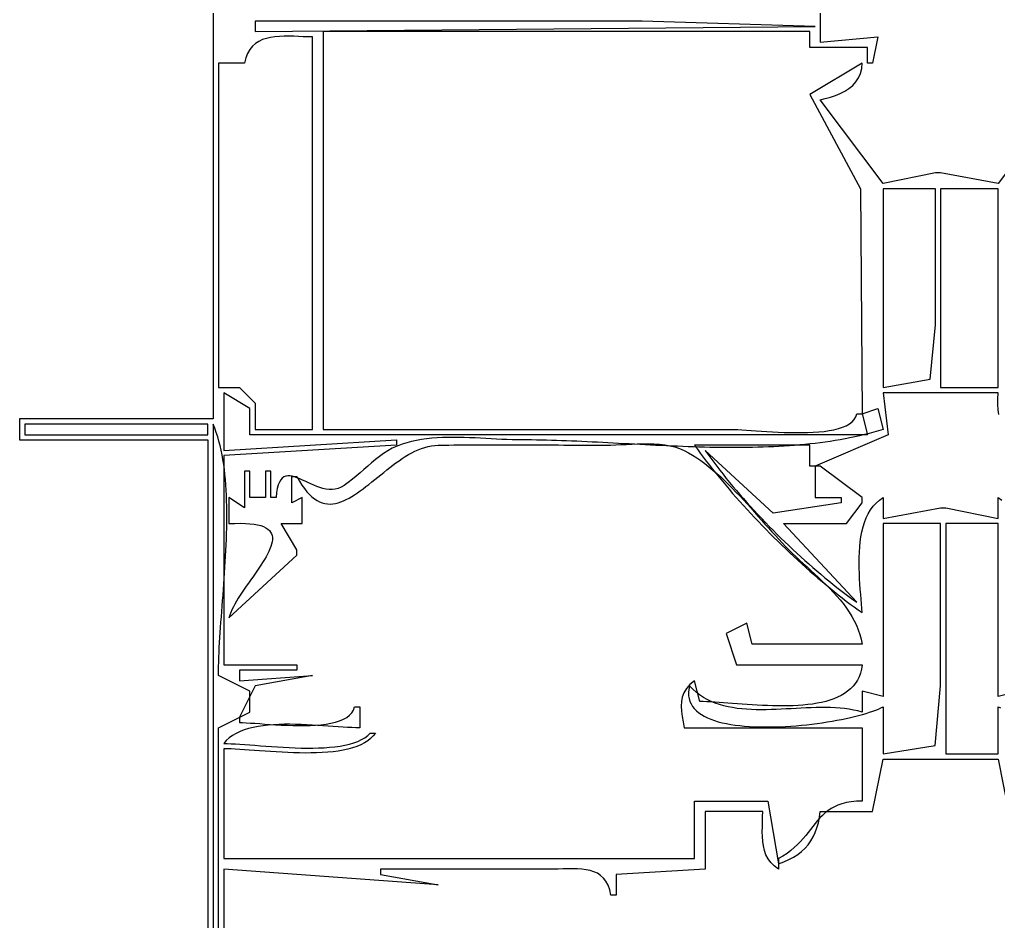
# Model space of a CAD drawing. Header units: metres. Extents: x 191 to 592, y 202 to 1163.
# Drawn here: x 191 to 378, y 483 to 655.3 of the extents above; entities that cross this region are included whole.
import ezdxf

# ---------------------------------------------------------------- set-up
doc = ezdxf.new("R2010")
doc.units = ezdxf.units.M

msp = doc.modelspace()

# ---------------------------------------------------------------- linework, layer by layer
for p, q in [((228, 1112), (228, 579)), ((344, 657), (344, 651)), ((236, 655), (236, 653)), ((310, 655), (236, 655)), ((343, 654), (310, 655)), ((236, 653), (343, 654)), ((342, 653), (249, 653)), ((249, 653), (249, 577)), ((342, 650), (342, 653)), ((236.7071, 651.1413), (236.0645, 650.7255)), ((237.4093, 651.4694), (236.7071, 651.1413)), ((238.164, 651.7193), (237.4093, 651.4694)), ((238.9639, 651.9005), (238.164, 651.7193)), ((239.8017, 652.0224), (238.9639, 651.9005)), ((240.6701, 652.0944), (239.8017, 652.0224)), ((241.562, 652.1262), (240.6701, 652.0944)), ((242.4701, 652.1271), (241.562, 652.1262)), ((243.3872, 652.1066), (242.4701, 652.1271)), ((244.3059, 652.0741), (243.3872, 652.1066)), ((245.2191, 652.0392), (244.3059, 652.0741)), ((246.1196, 652.0113), (245.2191, 652.0392)), ((247, 652), (246.1196, 652.0113)), ((247, 577), (247, 652)), ((344, 651), (355, 652)), ((355, 652), (354, 647)), ((234.9872, 649.593), (234.5671, 648.8574)), ((235.4888, 650.2126), (234.9872, 649.593)), ((236.0645, 650.7255), (235.4888, 650.2126)), ((353, 650), (342, 650)), ((353, 647), (353, 650)), ((234.2356, 647.9962), (234, 647)), ((234.5671, 648.8574), (234.2356, 647.9962)), ((234, 647), (229, 647)), ((229, 647), (229, 585)), ((352, 647), (342, 641)), ((351.7073, 645.0112), (351.9358, 645.9549)), ((351.9358, 645.9549), (352, 647)), ((354, 647), (353, 647)), ((350.8231, 643.4069), (351.3309, 644.1636)), ((351.3309, 644.1636), (351.7073, 645.0112)), ((347.8057, 641.1847), (348.6751, 641.63)), ((348.6751, 641.63), (349.4787, 642.1453)), ((349.4787, 642.1453), (350.2002, 642.7359)), ((350.2002, 642.7359), (350.8231, 643.4069)), ((342, 641), (351.6821, 622.9846)), ((344, 640), (344.9678, 640.2171)), ((356, 624), (344, 640)), ((344.9678, 640.2171), (345.9356, 640.4835)), ((345.9356, 640.4835), (346.8871, 640.8043)), ((346.8871, 640.8043), (347.8057, 641.1847)), ((390, 640), (378, 624)), ((366, 626), (356, 624)), ((367, 626), (366, 626)), ((378, 624), (367, 626)), ((351.6821, 622.9846), (352, 580)), ((356, 623), (356, 585)), ((366, 623), (356, 623)), ((366, 597), (366, 623)), ((367, 623), (367, 585)), ((378, 623), (367, 623)), ((378, 585), (378, 623)), ((364.9722, 586.6034), (366, 597)), ((356, 585), (364.9722, 586.6034)), ((229, 585), (233, 585)), ((235, 581), (230, 584)), ((230, 584), (230, 573)), ((233, 585), (236, 582)), ((356, 584), (357, 576)), ((378, 584), (356, 584)), ((367, 585), (378, 585)), ((377.9443, 582.8169), (378, 584)), ((236, 582), (236, 577)), ((377.9428, 581.7409), (377.9443, 582.8169)), ((377.9932, 580.7657), (377.9428, 581.7409)), ((235, 576), (235, 581)), ((350.8089, 579.4274), (351, 580)), ((351, 580), (352, 580)), ((352, 580), (355, 581)), ((352, 580), (353, 576)), ((355, 581), (356, 577)), ((378.0931, 579.8855), (377.9932, 580.7657)), ((228, 579), (191, 579)), ((191, 579), (191, 575)), ((192, 578), (192, 576)), ((227, 578), (192, 578)), ((227, 576), (227, 578)), ((228, 578), (228, 444)), ((228.3072, 577.228), (228, 578)), ((348.9442, 577.7103), (349.5597, 578.0595)), ((349.5597, 578.0595), (350.0809, 578.4601)), ((350.0809, 578.4601), (350.4999, 578.9151)), ((350.4999, 578.9151), (350.8089, 579.4274)), ((228.5917, 576.4329), (228.3072, 577.228)), ((228.854, 575.6155), (228.5917, 576.4329)), ((236, 577), (247, 577)), ((249, 577), (327, 577)), ((327, 577), (327.5965, 576.9904)), ((327.5965, 576.9904), (328.281, 576.9636)), ((328.281, 576.9636), (329.0455, 576.9226)), ((329.0455, 576.9226), (329.8822, 576.8704)), ((329.8822, 576.8704), (330.783, 576.81)), ((330.783, 576.81), (331.7401, 576.7443)), ((331.7401, 576.7443), (332.7455, 576.6763)), ((332.7455, 576.6763), (333.7914, 576.609)), ((333.7914, 576.609), (334.8698, 576.5454)), ((334.8698, 576.5454), (335.9727, 576.4884)), ((335.9727, 576.4884), (337.0923, 576.4411)), ((337.0923, 576.4411), (338.2207, 576.4065)), ((338.2207, 576.4065), (339.3499, 576.3874)), ((339.3499, 576.3874), (340.4719, 576.3869)), ((340.4719, 576.3869), (341.579, 576.4079)), ((341.579, 576.4079), (342.6631, 576.4535)), ((342.6631, 576.4535), (343.7164, 576.5266)), ((343.7164, 576.5266), (344.7308, 576.6303)), ((344.7308, 576.6303), (345.6986, 576.7674)), ((345.6986, 576.7674), (346.6117, 576.941)), ((346.6117, 576.941), (347.4623, 577.154)), ((347.4623, 577.154), (348.2425, 577.4094)), ((348.2425, 577.4094), (348.9442, 577.7103)), ((353.3326, 576.237), (352.4282, 576.0078)), ((354.2295, 576.4785), (353.3326, 576.237)), ((355.1187, 576.7328), (354.2295, 576.4785)), ((356, 577), (355.1187, 576.7328)), ((191, 575), (227, 575)), ((192, 576), (227, 576)), ((227, 575), (227, 443)), ((229.0948, 574.7768), (228.854, 575.6155)), ((229.3149, 573.9177), (229.0948, 574.7768)), ((230, 573), (263, 575)), ((353, 576), (235, 576)), ((263, 575), (263, 574)), ((264.9823, 574.4708), (264.0895, 574.1905)), ((265.8997, 574.7105), (264.9823, 574.4708)), ((266.8394, 574.9123), (265.8997, 574.7105)), ((267.7992, 575.0786), (266.8394, 574.9123)), ((268.7771, 575.2121), (267.7992, 575.0786)), ((269.7708, 575.3155), (268.7771, 575.2121)), ((270.7783, 575.3913), (269.7708, 575.3155)), ((271.7972, 575.4422), (270.7783, 575.3913)), ((272.8256, 575.4709), (271.7972, 575.4422)), ((273.8612, 575.4799), (272.8256, 575.4709)), ((274.9019, 575.4718), (273.8612, 575.4799)), ((275.9454, 575.4493), (274.9019, 575.4718)), ((276.9898, 575.415), (275.9454, 575.4493)), ((278.0327, 575.3716), (276.9898, 575.415)), ((279.0721, 575.3215), (278.0327, 575.3716)), ((280.1057, 575.2676), (279.0721, 575.3215)), ((281.1315, 575.2123), (280.1057, 575.2676)), ((282.1472, 575.1583), (281.1315, 575.2123)), ((283.1508, 575.1083), (282.1472, 575.1583)), ((284.14, 575.0648), (283.1508, 575.1083)), ((285.1127, 575.0305), (284.14, 575.0648)), ((286.0667, 575.008), (285.1127, 575.0305)), ((287, 575), (286.0667, 575.008)), ((287.9207, 574.9973), (287, 575)), ((288.8483, 574.9896), (287.9207, 574.9973)), ((289.7825, 574.977), (288.8483, 574.9896)), ((290.723, 574.9598), (289.7825, 574.977)), ((291.6696, 574.9383), (290.723, 574.9598)), ((292.6222, 574.9128), (291.6696, 574.9383)), ((293.5805, 574.8835), (292.6222, 574.9128)), ((294.5443, 574.8507), (293.5805, 574.8835)), ((295.5134, 574.8146), (294.5443, 574.8507)), ((296.4875, 574.7756), (295.5134, 574.8146)), ((297.4664, 574.7338), (296.4875, 574.7756)), ((298.45, 574.6896), (297.4664, 574.7338)), ((299.438, 574.6432), (298.45, 574.6896)), ((300.4302, 574.5948), (299.438, 574.6432)), ((301.4264, 574.5448), (300.4302, 574.5948)), ((302.4263, 574.4934), (301.4264, 574.5448)), ((303.4297, 574.4409), (302.4263, 574.4934)), ((304.4365, 574.3875), (303.4297, 574.4409)), ((305.4464, 574.3336), (304.4365, 574.3875)), ((306.4592, 574.2792), (305.4464, 574.3336)), ((307.4747, 574.2249), (306.4592, 574.2792)), ((307.9857, 574.2002), (309.0437, 574.243)), ((309.0437, 574.243), (310.1066, 574.2692)), ((310.1066, 574.2692), (311.1679, 574.2711)), ((311.1679, 574.2711), (312.221, 574.2412)), ((312.221, 574.2412), (313.2593, 574.172)), ((343.019, 574.3395), (342.0464, 574.2291)), ((357, 576), (343, 570)), ((343.9866, 574.4593), (343.019, 574.3395)), ((344.9488, 574.5888), (343.9866, 574.4593)), ((345.9054, 574.7284), (344.9488, 574.5888)), ((346.8563, 574.8782), (345.9054, 574.7284)), ((347.8012, 575.0386), (346.8563, 574.8782)), ((348.7399, 575.2097), (347.8012, 575.0386)), ((349.6721, 575.392), (348.7399, 575.2097)), ((350.5978, 575.5856), (349.6721, 575.392)), ((351.5165, 575.7907), (350.5978, 575.5856)), ((352.4282, 576.0078), (351.5165, 575.7907)), ((229.5149, 573.0391), (229.3149, 573.9177)), ((229.6956, 572.142), (229.5149, 573.0391)), ((263, 574), (230, 572)), ((260.5468, 572.3946), (259.7623, 571.8371)), ((261.3646, 572.9154), (260.5468, 572.3946)), ((262.2227, 573.3929), (261.3646, 572.9154)), ((263.1286, 573.8202), (262.2227, 573.3929)), ((264.0895, 574.1905), (263.1286, 573.8202)), ((265.3162, 572.1844), (265.9289, 572.5236)), ((265.9289, 572.5236), (266.5462, 572.8348)), ((266.5462, 572.8348), (267.1681, 573.1153)), ((267.1681, 573.1153), (267.7947, 573.3622)), ((267.7947, 573.3622), (268.4261, 573.5728)), ((268.4261, 573.5728), (269.0622, 573.7442)), ((269.0622, 573.7442), (269.7032, 573.8736)), ((269.7032, 573.8736), (270.3491, 573.9582)), ((270.3491, 573.9582), (271, 573.9953)), ((271, 573.9953), (271.9992, 574.0129)), ((271.9992, 574.0129), (272.9986, 574.0283)), ((272.9986, 574.0283), (273.9982, 574.0416)), ((273.9982, 574.0416), (274.9978, 574.0529)), ((274.9978, 574.0529), (275.9975, 574.0623)), ((275.9975, 574.0623), (276.9974, 574.07)), ((276.9974, 574.07), (277.9973, 574.076)), ((277.9973, 574.076), (278.9973, 574.0804)), ((278.9973, 574.0804), (279.9974, 574.0834)), ((279.9974, 574.0834), (280.9975, 574.085)), ((280.9975, 574.085), (281.9977, 574.0854)), ((281.9977, 574.0854), (282.9979, 574.0847)), ((282.9979, 574.0847), (283.9982, 574.0829)), ((283.9982, 574.0829), (284.9985, 574.0803)), ((284.9985, 574.0803), (285.9988, 574.0768)), ((285.9988, 574.0768), (286.9991, 574.0726)), ((286.9991, 574.0726), (287.9995, 574.0679)), ((287.9995, 574.0679), (288.9998, 574.0627)), ((288.9998, 574.0627), (290.0001, 574.0571)), ((290.0001, 574.0571), (291.0005, 574.0512)), ((291.0005, 574.0512), (292.0007, 574.0452)), ((292.0007, 574.0452), (293.001, 574.0392)), ((293.001, 574.0392), (294.0012, 574.0332)), ((294.0012, 574.0332), (295.0014, 574.0274)), ((295.0014, 574.0274), (296.0015, 574.0218)), ((296.0015, 574.0218), (297.0015, 574.0167)), ((297.0015, 574.0167), (298.0015, 574.012)), ((298.0015, 574.012), (299.0014, 574.008)), ((299.0014, 574.008), (300.0012, 574.0046)), ((300.0012, 574.0046), (301.0009, 574.0021)), ((301.0009, 574.0021), (302.0005, 574.0005)), ((302.0005, 574.0005), (303, 574)), ((303, 574), (303.9347, 574.013)), ((303.9347, 574.013), (304.9072, 574.0471)), ((304.9072, 574.0471), (305.9109, 574.0947)), ((305.9109, 574.0947), (306.9393, 574.1482)), ((306.9393, 574.1482), (307.9857, 574.2002)), ((308.4926, 574.1707), (307.4747, 574.2249)), ((309.5128, 574.117), (308.4926, 574.1707)), ((310.535, 574.064), (309.5128, 574.117)), ((311.559, 574.012), (310.535, 574.064)), ((312.5846, 573.9612), (311.559, 574.012)), ((313.6116, 573.912), (312.5846, 573.9612)), ((313.2593, 574.172), (314.2764, 574.056)), ((314.6397, 573.8646), (313.6116, 573.912)), ((314.2764, 574.056), (315.2655, 573.8855)), ((315.6688, 573.8192), (314.6397, 573.8646)), ((315.2655, 573.8855), (316.2202, 573.6531)), ((316.6986, 573.7761), (315.6688, 573.8192)), ((316.2202, 573.6531), (317.1339, 573.3511)), ((317.7289, 573.7357), (316.6986, 573.7761)), ((317.1339, 573.3511), (318, 572.9722)), ((318.7596, 573.6981), (317.7289, 573.7357)), ((318, 572.9722), (318.804, 572.5475)), ((319.7902, 573.6635), (318.7596, 573.6981)), ((318.804, 572.5475), (319.6006, 572.0831)), ((320.8208, 573.6324), (319.7902, 573.6635)), ((342, 574), (320, 574)), ((320, 574), (320.5353, 573.2479)), ((320.5353, 573.2479), (321.0847, 572.4916)), ((321.851, 573.6049), (320.8208, 573.6324)), ((321.0847, 572.4916), (321.6479, 571.7315)), ((322.8806, 573.5814), (321.851, 573.6049)), ((322, 573), (322.537, 572.2461)), ((335, 561), (322, 573)), ((323.9094, 573.562), (322.8806, 573.5814)), ((324.9373, 573.547), (323.9094, 573.562)), ((325.9639, 573.5368), (324.9373, 573.547)), ((326.989, 573.5315), (325.9639, 573.5368)), ((328.0125, 573.5314), (326.989, 573.5315)), ((329.0342, 573.5369), (328.0125, 573.5314)), ((330.0537, 573.5481), (329.0342, 573.5369)), ((331.0709, 573.5654), (330.0537, 573.5481)), ((332.0856, 573.5889), (331.0709, 573.5654)), ((333.0976, 573.619), (332.0856, 573.5889)), ((334.1066, 573.656), (333.0976, 573.619)), ((335.1125, 573.7), (334.1066, 573.656)), ((336.1149, 573.7514), (335.1125, 573.7)), ((337.1138, 573.8104), (336.1149, 573.7514)), ((338.1088, 573.8773), (337.1138, 573.8104)), ((339.0998, 573.9524), (338.1088, 573.8773)), ((340.0865, 574.0359), (339.0998, 573.9524)), ((341.0688, 574.128), (340.0865, 574.0359)), ((342.0464, 574.2291), (341.0688, 574.128)), ((342, 570), (342, 574)), ((229.8575, 571.2273), (229.6956, 572.142)), ((230.0016, 570.2959), (229.8575, 571.2273)), ((230, 572), (230, 532)), ((258.2638, 570.6397), (257.5354, 570.0132)), ((259.0037, 571.2499), (258.2638, 570.6397)), ((259.7623, 571.8371), (259.0037, 571.2499)), ((262.3199, 570.1682), (262.9104, 570.6048)), ((262.9104, 570.6048), (263.5052, 571.0275)), ((263.5052, 571.0275), (264.1044, 571.4336)), ((264.1044, 571.4336), (264.7081, 571.8201)), ((264.7081, 571.8201), (265.3162, 572.1844)), ((319.6006, 572.0831), (320.3897, 571.5813)), ((320.3897, 571.5813), (321.1715, 571.0446)), ((321.1715, 571.0446), (321.9461, 570.4754)), ((321.6479, 571.7315), (322.2243, 570.968)), ((322.2243, 570.968), (322.8135, 570.2014)), ((322.537, 572.2461), (323.0888, 571.4884)), ((323.0888, 571.4884), (323.6547, 570.7273)), ((323.6547, 570.7273), (324.2345, 569.9633)), ((230.1283, 569.3487), (230.0016, 570.2959)), ((230.2384, 568.3867), (230.1283, 569.3487)), ((235, 569), (234, 569)), ((234, 569), (234, 562)), ((235, 564), (235, 569)), ((239, 569), (238, 569)), ((238, 569), (238, 564)), ((239, 564), (239, 569)), ((256.084, 568.739), (255.3465, 568.1048)), ((256.8112, 569.3774), (256.084, 568.739)), ((257.5354, 570.0132), (256.8112, 569.3774)), ((260.0004, 568.3393), (260.574, 568.8032)), ((260.574, 568.8032), (261.1518, 569.2646)), ((261.1518, 569.2646), (261.7337, 569.7205)), ((261.7337, 569.7205), (262.3199, 570.1682)), ((321.9461, 570.4754), (322.7135, 569.8761)), ((322.7135, 569.8761), (323.4739, 569.2492)), ((322.8135, 570.2014), (323.4152, 569.4323)), ((323.4152, 569.4323), (324.0288, 568.6611)), ((323.4739, 569.2492), (324.2274, 568.5971)), ((324.0288, 568.6611), (324.654, 567.8882)), ((324.2345, 569.9633), (324.8275, 569.1969)), ((324.8275, 569.1969), (325.4332, 568.4285)), ((343, 570), (342, 570)), ((344, 570), (343, 570)), ((343, 570), (343, 564)), ((352, 564), (344, 570)), ((230.3327, 567.4108), (230.2384, 568.3867)), ((230.4117, 566.4219), (230.3327, 567.4108)), ((240.6512, 566.9533), (240.4299, 566.4085)), ((240.9083, 567.3837), (240.6512, 566.9533)), ((241.1994, 567.7086), (240.9083, 567.3837)), ((241.5227, 567.9367), (241.1994, 567.7086)), ((241.8762, 568.0769), (241.5227, 567.9367)), ((242.2582, 568.1379), (241.8762, 568.0769)), ((242.6667, 568.1286), (242.2582, 568.1379)), ((243.0999, 568.0578), (242.6667, 568.1286)), ((243, 563), (243, 568)), ((243, 568), (244, 568)), ((243.556, 567.9342), (243.0999, 568.0578)), ((244.033, 567.7667), (243.556, 567.9342)), ((244, 568), (244.47, 567.1503)), ((244.5292, 567.564), (244.033, 567.7667)), ((244.47, 567.1503), (244.9426, 566.3853)), ((245.0426, 567.3351), (244.5292, 567.564)), ((245.5714, 567.0886), (245.0426, 567.3351)), ((246.1137, 566.8334), (245.5714, 567.0886)), ((246.6677, 566.5783), (246.1137, 566.8334)), ((253.8117, 566.8762), (253, 566.2955)), ((254.5915, 567.4816), (253.8117, 566.8762)), ((255.3465, 568.1048), (254.5915, 567.4816)), ((257.7464, 566.5135), (258.304, 566.9598)), ((258.304, 566.9598), (258.8654, 567.4148)), ((258.8654, 567.4148), (259.4309, 567.8755)), ((259.4309, 567.8755), (260.0004, 568.3393)), ((324.2274, 568.5971), (324.9741, 567.9222)), ((324.654, 567.8882), (325.2903, 567.114)), ((324.9741, 567.9222), (325.7141, 567.2269)), ((325.2903, 567.114), (325.9374, 566.3389)), ((325.4332, 568.4285), (326.0514, 567.6586)), ((325.7141, 567.2269), (326.4475, 566.5138)), ((326.0514, 567.6586), (326.6813, 566.8877)), ((326.6813, 566.8877), (327.3226, 566.1163)), ((230.4763, 565.421), (230.4117, 566.4219)), ((230.527, 564.409), (230.4763, 565.421)), ((240.1025, 564.9406), (240, 564)), ((240.2464, 565.7405), (240.1025, 564.9406)), ((240.4299, 566.4085), (240.2464, 565.7405)), ((244.9426, 566.3853), (245.4179, 565.702)), ((245.4179, 565.702), (245.8958, 565.0976)), ((245.8958, 565.0976), (246.3765, 564.5693)), ((247.2315, 566.3321), (246.6677, 566.5783)), ((247.8033, 566.1035), (247.2315, 566.3321)), ((248.3811, 565.9015), (247.8033, 566.1035)), ((248.9632, 565.7348), (248.3811, 565.9015)), ((249.5477, 565.6121), (248.9632, 565.7348)), ((250.1326, 565.5424), (249.5477, 565.6121)), ((250.7162, 565.5344), (250.1326, 565.5424)), ((251.2966, 565.5969), (250.7162, 565.5344)), ((251.872, 565.7387), (251.2966, 565.5969)), ((252.4404, 565.9686), (251.872, 565.7387)), ((253, 566.2955), (252.4404, 565.9686)), ((255.5547, 564.8708), (256.0969, 565.2545)), ((256.0969, 565.2545), (256.643, 565.658)), ((256.643, 565.658), (257.1928, 566.0786)), ((257.1928, 566.0786), (257.7464, 566.5135)), ((325.9374, 566.3389), (326.5946, 565.5634)), ((326.4475, 566.5138), (327.1743, 565.7851)), ((326.5946, 565.5634), (327.2618, 564.7879)), ((327.1743, 565.7851), (327.8947, 565.0433)), ((327.3226, 566.1163), (327.9749, 565.3449)), ((327.8947, 565.0433), (328.6088, 564.2909)), ((327.9749, 565.3449), (328.6375, 564.5739)), ((230.5647, 563.3867), (230.527, 564.409)), ((230.5899, 562.3552), (230.5647, 563.3867)), ((234, 562), (231, 564)), ((231, 564), (231, 559)), ((238, 564), (235, 564)), ((240, 564), (239, 564)), ((245, 564), (243, 563)), ((245, 559), (245, 564)), ((246.3765, 564.5693), (246.86, 564.1143)), ((246.86, 564.1143), (247.3463, 563.7299)), ((247.3463, 563.7299), (247.8355, 563.4131)), ((247.8355, 563.4131), (248.3277, 563.1612)), ((248.3277, 563.1612), (248.8228, 562.9713)), ((251.8593, 562.9778), (252.3768, 563.1436)), ((252.3768, 563.1436), (252.8977, 563.349)), ((252.8977, 563.349), (253.422, 563.5911)), ((253.422, 563.5911), (253.9498, 563.8672)), ((253.9498, 563.8672), (254.4811, 564.1743)), ((254.4811, 564.1743), (255.0161, 564.5098)), ((255.0161, 564.5098), (255.5547, 564.8708)), ((327.2618, 564.7879), (327.9383, 564.0129)), ((327.9383, 564.0129), (328.6239, 563.2387)), ((328.6088, 564.2909), (329.3167, 563.5303)), ((328.6239, 563.2387), (329.318, 562.4658)), ((328.6375, 564.5739), (329.3101, 563.8037)), ((329.3101, 563.8037), (329.9921, 563.035)), ((329.3167, 563.5303), (330.0185, 562.7639)), ((329.9921, 563.035), (330.6832, 562.2681)), ((343, 564), (348, 564)), ((348, 564), (348, 563)), ((352, 563), (352, 564)), ((354.6564, 562.9417), (355.2915, 563.5057)), ((355.2915, 563.5057), (356, 564)), ((356, 564), (356, 560)), ((378, 560), (378, 564)), ((378, 564), (378.7064, 563.5069)), ((230.6034, 561.3153), (230.5899, 562.3552)), ((230.6058, 560.2681), (230.6034, 561.3153)), ((248.8228, 562.9713), (249.321, 562.8407)), ((249.321, 562.8407), (249.8223, 562.7665)), ((249.8223, 562.7665), (250.3267, 562.7459)), ((250.3267, 562.7459), (250.8343, 562.7762)), ((250.8343, 562.7762), (251.3452, 562.8544)), ((251.3452, 562.8544), (251.8593, 562.9778)), ((329.318, 562.4658), (330.0202, 561.6946)), ((330.0185, 562.7639), (330.7143, 561.9942)), ((330.0202, 561.6946), (330.7301, 560.9256)), ((330.6832, 562.2681), (331.3827, 561.5035)), ((330.7143, 561.9942), (331.4042, 561.2235)), ((331.3827, 561.5035), (332.0903, 560.7417)), ((331.4042, 561.2235), (332.0882, 560.4543)), ((348, 563), (335, 561)), ((349, 559), (352, 563)), ((353.1551, 560.8804), (353.5918, 561.6241)), ((353.5918, 561.6241), (354.0911, 562.3129)), ((354.0911, 562.3129), (354.6564, 562.9417)), ((356, 560), (367, 562)), ((367, 562), (368, 562)), ((368, 562), (378, 560)), ((230.598, 559.2143), (230.6058, 560.2681)), ((330.7301, 560.9256), (331.4473, 560.1591)), ((331.4473, 560.1591), (332.1714, 559.3957)), ((332.0882, 560.4543), (332.7666, 559.6891)), ((332.0903, 560.7417), (332.8054, 559.9832)), ((332.1714, 559.3957), (332.9019, 558.6357)), ((332.7666, 559.6891), (333.4393, 558.9302)), ((332.8054, 559.9832), (333.5277, 559.2284)), ((352.4547, 559.2475), (352.7772, 560.0865)), ((352.7772, 560.0865), (353.1551, 560.8804)), ((230.5541, 557.091), (230.5805, 558.155)), ((230.5805, 558.155), (230.598, 559.2143)), ((231, 559), (232.1533, 559.0566)), ((232.1533, 559.0566), (233.2067, 559.0745)), ((233.2067, 559.0745), (234.1633, 559.0548)), ((234.1633, 559.0548), (235.0266, 558.9988)), ((235.0266, 558.9988), (235.7998, 558.9077)), ((235.7998, 558.9077), (236.4862, 558.7827)), ((236.4862, 558.7827), (237.0891, 558.6251)), ((237.0891, 558.6251), (237.612, 558.436)), ((237.612, 558.436), (238.058, 558.2167)), ((238.058, 558.2167), (238.4304, 557.9685)), ((238.4304, 557.9685), (238.7327, 557.6924)), ((238.7327, 557.6924), (238.9681, 557.3898)), ((244, 554), (241, 559)), ((241, 559), (244, 559)), ((244, 559), (245, 559)), ((332.9019, 558.6357), (333.6384, 557.8795)), ((333.4393, 558.9302), (334.1065, 558.1801)), ((333.5277, 559.2284), (334.2565, 558.4779)), ((333.6384, 557.8795), (334.3804, 557.1276)), ((334.1065, 558.1801), (334.7684, 557.4412)), ((334.2565, 558.4779), (334.9915, 557.7321)), ((334.7684, 557.4412), (335.4249, 556.7159)), ((334.9915, 557.7321), (335.7321, 556.9915)), ((351, 544), (337, 559)), ((337, 559), (349, 559)), ((351.783, 556.508), (351.9612, 557.4533)), ((351.9612, 557.4533), (352.1839, 558.3681)), ((352.1839, 558.3681), (352.4547, 559.2475)), ((356, 559), (356, 526)), ((367, 559), (356, 559)), ((367, 528), (367, 559)), ((368, 559), (368, 515)), ((378, 559), (368, 559)), ((378, 526), (378, 559)), ((230.4771, 554.9529), (230.5194, 556.0234)), ((230.5194, 556.0234), (230.5541, 557.091)), ((238.9681, 557.3898), (239.1399, 557.0619)), ((239.1399, 557.0619), (239.2514, 556.7099)), ((239.2514, 556.7099), (239.3059, 556.335)), ((239.3069, 555.9384), (239.2575, 555.5214)), ((239.3059, 556.335), (239.3069, 555.9384)), ((334.3804, 557.1276), (335.1276, 556.3804)), ((335.1276, 556.3804), (335.8795, 555.6384)), ((335.4249, 556.7159), (336.0762, 556.0068)), ((335.7321, 556.9915), (336.4779, 556.2565)), ((335.8795, 555.6384), (336.6357, 554.9019)), ((336.0762, 556.0068), (336.7224, 555.3161)), ((336.4779, 556.2565), (337.2284, 555.5277)), ((351.5457, 554.5454), (351.6457, 555.537)), ((351.6457, 555.537), (351.783, 556.508)), ((230.3728, 552.8074), (230.428, 553.8806)), ((230.428, 553.8806), (230.4771, 554.9529)), ((238.6227, 553.6733), (238.3713, 553.1725)), ((238.8403, 554.1599), (238.6227, 553.6733)), ((239.0209, 554.6309), (238.8403, 554.1599)), ((239.161, 555.0851), (239.0209, 554.6309)), ((239.2575, 555.5214), (239.161, 555.0851)), ((244, 553), (244, 554)), ((336.6357, 554.9019), (337.3957, 554.1714)), ((336.7224, 555.3161), (337.3636, 554.6463)), ((337.2284, 555.5277), (337.9832, 554.8054)), ((337.3636, 554.6463), (338, 554)), ((337.3957, 554.1714), (338.1591, 553.4473)), ((337.9832, 554.8054), (338.7417, 554.0903)), ((338, 554), (338.6571, 553.3544)), ((338.7417, 554.0903), (339.5035, 553.3827)), ((351.4793, 553.538), (351.5457, 554.5454)), ((230.3121, 551.7342), (230.3728, 552.8074)), ((231, 541), (244, 553)), ((237.7805, 552.1326), (237.4476, 551.596)), ((238.0895, 552.6585), (237.7805, 552.1326)), ((238.3713, 553.1725), (238.0895, 552.6585)), ((338.1591, 553.4473), (338.9256, 552.7301)), ((338.6571, 553.3544), (339.3366, 552.7065)), ((338.9256, 552.7301), (339.6946, 552.0202)), ((339.3366, 552.7065), (340.0345, 552.0555)), ((339.5035, 553.3827), (340.2681, 552.6832)), ((339.6946, 552.0202), (340.4658, 551.318)), ((340.0345, 552.0555), (340.7469, 551.4002)), ((340.2681, 552.6832), (341.035, 551.9921)), ((341.035, 551.9921), (341.8037, 551.3101)), ((351.4334, 551.4953), (351.4431, 552.5196)), ((351.4431, 552.5196), (351.4793, 553.538)), ((230.177, 549.5915), (230.2466, 550.6619)), ((230.2466, 550.6619), (230.3121, 551.7342)), ((236.3392, 549.9346), (235.9442, 549.3676)), ((236.7237, 550.4958), (236.3392, 549.9346)), ((237.0943, 551.05), (236.7237, 550.4958)), ((237.4476, 551.596), (237.0943, 551.05)), ((340.4658, 551.318), (341.2387, 550.6239)), ((340.7469, 551.4002), (341.4698, 550.7399)), ((341.2387, 550.6239), (342.0129, 549.9383)), ((341.4698, 550.7399), (342.1994, 550.0736)), ((341.8037, 551.3101), (342.5739, 550.6375)), ((342.0129, 549.9383), (342.7879, 549.2618)), ((342.1994, 550.0736), (342.9317, 549.4004)), ((342.5739, 550.6375), (343.3449, 549.9749)), ((343.3449, 549.9749), (344.1163, 549.3226)), ((351.4465, 550.4698), (351.4334, 551.4953)), ((351.4789, 549.4482), (351.4465, 550.4698)), ((230.0284, 547.4599), (230.1041, 548.5238)), ((230.1041, 548.5238), (230.177, 549.5915)), ((235.1355, 548.2211), (234.7286, 547.6441)), ((235.5418, 548.796), (235.1355, 548.2211)), ((235.9442, 549.3676), (235.5418, 548.796)), ((342.7879, 549.2618), (343.5634, 548.5946)), ((342.9317, 549.4004), (343.6629, 548.7193)), ((343.5634, 548.5946), (344.3389, 547.9374)), ((343.6629, 548.7193), (344.3889, 548.0294)), ((344.1163, 549.3226), (344.8877, 548.6813)), ((344.8877, 548.6813), (345.6586, 548.0514)), ((345.6586, 548.0514), (346.4285, 547.4332)), ((351.527, 548.4352), (351.4789, 549.4482)), ((351.5872, 547.4359), (351.527, 548.4352)), ((229.8719, 545.3468), (229.9508, 546.4005)), ((229.9508, 546.4005), (230.0284, 547.4599)), ((233.926, 546.4887), (233.5369, 545.9127)), ((234.3243, 547.0662), (233.926, 546.4887)), ((234.7286, 547.6441), (234.3243, 547.0662)), ((344.3389, 547.9374), (345.114, 547.2903)), ((344.3889, 548.0294), (345.1059, 547.3299)), ((345.1059, 547.3299), (345.8099, 546.6197)), ((345.114, 547.2903), (345.8882, 546.654)), ((345.8099, 546.6197), (346.497, 545.898)), ((345.8882, 546.654), (346.6611, 546.0288)), ((346.4285, 547.4332), (347.1969, 546.8275)), ((347.1969, 546.8275), (347.9633, 546.2345)), ((347.9633, 546.2345), (348.7273, 545.6547)), ((351.6558, 546.4551), (351.5872, 547.4359)), ((351.7293, 545.4976), (351.6558, 546.4551)), ((229.7924, 544.2995), (229.8719, 545.3468)), ((232.8, 544.7702), (232.4587, 544.2061)), ((233.1605, 545.3394), (232.8, 544.7702)), ((233.5369, 545.9127), (233.1605, 545.3394)), ((346.497, 545.898), (347.1634, 545.1638)), ((346.6611, 546.0288), (347.4323, 545.4152)), ((347.1634, 545.1638), (347.805, 544.4162)), ((347.4323, 545.4152), (348.2014, 544.8135)), ((347.805, 544.4162), (348.418, 543.6542)), ((348.2014, 544.8135), (348.968, 544.2243)), ((348.7273, 545.6547), (349.4884, 545.0888)), ((349.4884, 545.0888), (350.2461, 544.537)), ((350.2461, 544.537), (351, 544)), ((351.8041, 544.5685), (351.7293, 545.4976)), ((351.8765, 543.6726), (351.8041, 544.5685)), ((229.6343, 542.2282), (229.7129, 543.2597)), ((229.7129, 543.2597), (229.7924, 544.2995)), ((231.5832, 542.5576), (231.3519, 542.0266)), ((231.847, 543.0986), (231.5832, 542.5576)), ((232.1399, 543.6485), (231.847, 543.0986)), ((232.4587, 544.2061), (232.1399, 543.6485)), ((348.418, 543.6542), (348.9985, 542.8771)), ((348.968, 544.2243), (349.7315, 543.6479)), ((348.9985, 542.8771), (349.5425, 542.0837)), ((349.7315, 543.6479), (350.4916, 543.0847)), ((350.4916, 543.0847), (351.2479, 542.5353)), ((351.2479, 542.5353), (352, 542)), ((351.943, 542.8148), (351.8765, 543.6726)), ((352, 542), (351.943, 542.8148)), ((229.4822, 540.194), (229.5571, 541.206)), ((229.5571, 541.206), (229.6343, 542.2282)), ((231.1564, 541.507), (231, 541)), ((231.3519, 542.0266), (231.1564, 541.507)), ((349.5425, 542.0837), (350.0461, 541.2733)), ((350.0461, 541.2733), (350.5054, 540.4449)), ((229.3415, 538.2042), (229.41, 539.1931)), ((229.41, 539.1931), (229.4822, 540.194)), ((330, 540), (326, 538)), ((331, 536), (330, 540)), ((350.5054, 540.4449), (350.9164, 539.5975)), ((350.9164, 539.5975), (351.2753, 538.7302)), ((351.2753, 538.7302), (351.5782, 537.8421)), ((229.2179, 536.2664), (229.2772, 537.2284)), ((229.2772, 537.2284), (229.3415, 538.2042)), ((326, 538), (328, 532)), ((351.5782, 537.8421), (351.821, 536.9324)), ((351.821, 536.9324), (352, 536)), ((229.117, 534.3879), (229.1643, 535.3193)), ((229.1643, 535.3193), (229.2179, 536.2664)), ((352, 536), (331, 536)), ((229.0442, 532.5762), (229.0767, 533.4732)), ((229.0767, 533.4732), (229.117, 534.3879)), ((229.0051, 530.8386), (229.0201, 531.6977)), ((229.0201, 531.6977), (229.0442, 532.5762)), ((230, 532), (244, 532)), ((244, 532), (244, 531)), ((328, 532), (352, 532)), ((352, 532), (351.8713, 531.1953)), ((229, 530), (229.0051, 530.8386)), ((235, 527), (229, 530)), ((244, 531), (233, 531)), ((233, 531), (233, 529)), ((233, 529), (247, 530)), ((247, 530), (236, 528)), ((351.4138, 529.7476), (351.0905, 529.1011)), ((351.675, 530.4451), (351.4138, 529.7476)), ((351.8713, 531.1953), (351.675, 530.4451)), ((236, 528), (233, 522)), ((318.4198, 527.4893), (317.9367, 526.6994)), ((319.0994, 528.2543), (318.4198, 527.4893)), ((319, 528), (318.8739, 527.3437)), ((319.621, 527.3691), (319, 528)), ((320, 529), (319.0994, 528.2543)), ((321, 525), (320, 529)), ((350.2686, 527.954), (349.7757, 527.4499)), ((350.7078, 528.5038), (350.2686, 527.954)), ((351.0905, 529.1011), (350.7078, 528.5038)), ((365.9722, 516.6034), (367, 528)), ((235, 523), (235, 527)), ((317.6257, 525.879), (317.4621, 525.0223)), ((317.9367, 526.6994), (317.6257, 525.879)), ((318.8739, 527.3437), (318.8222, 526.7211)), ((318.8222, 526.7211), (318.8424, 526.1316)), ((318.8424, 526.1316), (318.9319, 525.5744)), ((320.2722, 526.7967), (319.621, 527.3691)), ((320.952, 526.2803), (320.2722, 526.7967)), ((321.6591, 525.8173), (320.952, 526.2803)), ((322.392, 525.4049), (321.6591, 525.8173)), ((347.3226, 525.8557), (346.6029, 525.554)), ((348.0025, 526.1945), (347.3226, 525.8557)), ((348.6398, 526.5719), (348.0025, 526.1945)), ((349.2318, 526.9898), (348.6398, 526.5719)), ((349.7757, 527.4499), (349.2318, 526.9898)), ((356, 526), (352, 527)), ((352, 527), (352, 523)), ((382, 527), (378, 526)), ((254.7994, 523.396), (255, 524)), ((255, 524), (256, 524)), ((256, 524), (256, 520)), ((317.4621, 525.0223), (317.4215, 524.1239)), ((317.4215, 524.1239), (317.4795, 523.1781)), ((318.9319, 525.5744), (319.0883, 525.049)), ((319.0883, 525.049), (319.309, 524.5546)), ((319.309, 524.5546), (319.5916, 524.0905)), ((319.5916, 524.0905), (319.9334, 523.6562)), ((321.6569, 524.9924), (321, 525)), ((322.3552, 524.971), (321.6569, 524.9924)), ((323.0919, 524.9375), (322.3552, 524.971)), ((323.1495, 525.0405), (322.392, 525.4049)), ((323.8643, 524.8936), (323.0919, 524.9375)), ((323.93, 524.7216), (323.1495, 525.0405)), ((324.6697, 524.8411), (323.8643, 524.8936)), ((324.7323, 524.4454), (323.93, 524.7216)), ((325.5051, 524.7818), (324.6697, 524.8411)), ((325.5549, 524.2094), (324.7323, 524.4454)), ((326.3679, 524.7173), (325.5051, 524.7818)), ((326.3964, 524.0109), (325.5549, 524.2094)), ((327.2552, 524.6495), (326.3679, 524.7173)), ((327.2554, 523.8473), (326.3964, 524.0109)), ((328.1642, 524.5801), (327.2552, 524.6495)), ((328.1306, 523.7159), (327.2554, 523.8473)), ((329.0922, 524.5108), (328.1642, 524.5801)), ((330.0362, 524.4434), (329.0922, 524.5108)), ((330.9937, 524.3797), (330.0362, 524.4434)), ((331.9616, 524.3214), (330.9937, 524.3797)), ((332.9373, 524.2702), (331.9616, 524.3214)), ((333.918, 524.228), (332.9373, 524.2702)), ((334.9008, 524.1964), (333.918, 524.228)), ((335.8831, 524.1773), (334.9008, 524.1964)), ((336.8618, 524.1723), (335.8831, 524.1773)), ((337.8344, 524.1832), (336.8618, 524.1723)), ((338.7979, 524.2118), (337.8344, 524.1832)), ((339.7496, 524.2599), (338.7979, 524.2118)), ((340.3453, 523.7459), (339.3867, 523.6975)), ((340.6868, 524.3291), (339.7496, 524.2599)), ((341.3006, 523.7898), (340.3453, 523.7459)), ((341.6065, 524.4213), (340.6868, 524.3291)), ((342.2512, 523.8264), (341.3006, 523.7898)), ((342.506, 524.5381), (341.6065, 524.4213)), ((343.1958, 523.8532), (342.2512, 523.8264)), ((343.3825, 524.6814), (342.506, 524.5381)), ((344.1328, 523.8675), (343.1958, 523.8532)), ((344.2333, 524.8529), (343.3825, 524.6814)), ((345.061, 523.8667), (344.1328, 523.8675)), ((345.0555, 525.0543), (344.2333, 524.8529)), ((345.8463, 525.2874), (345.0555, 525.0543)), ((345.9789, 523.8481), (345.061, 523.8667)), ((346.6029, 525.554), (345.8463, 525.2874)), ((346.8851, 523.8091), (345.9789, 523.8481)), ((347.7783, 523.7471), (346.8851, 523.8091)), ((348.6571, 523.6595), (347.7783, 523.7471)), ((355.1212, 523.5801), (355.5874, 523.7902)), ((355.5874, 523.7902), (356, 524)), ((356, 524), (356, 515)), ((378, 515), (378, 524)), ((378, 524), (378.4125, 523.7902)), ((229, 520), (235, 523)), ((233, 522), (233, 521)), ((252.8708, 521.6249), (253.5045, 521.9783)), ((253.5045, 521.9783), (254.0429, 522.3888)), ((254.0429, 522.3888), (254.4775, 522.8602)), ((254.4775, 522.8602), (254.7994, 523.396)), ((317.4795, 523.1781), (317.6116, 522.1792)), ((317.6116, 522.1792), (317.7932, 521.1217)), ((319.9334, 523.6562), (320.3321, 523.2508)), ((320.3321, 523.2508), (320.7851, 522.8738)), ((320.7851, 522.8738), (321.2898, 522.5246)), ((321.2898, 522.5246), (321.8439, 522.2023)), ((321.8439, 522.2023), (322.4447, 521.9064)), ((322.4447, 521.9064), (323.0897, 521.6361)), ((329.0206, 523.6142), (328.1306, 523.7159)), ((329.9239, 523.5395), (329.0206, 523.6142)), ((330.8392, 523.4891), (329.9239, 523.5395)), ((331.7651, 523.4604), (330.8392, 523.4891)), ((332.7002, 523.4508), (331.7651, 523.4604)), ((333.6431, 523.4577), (332.7002, 523.4508)), ((334.5925, 523.4785), (333.6431, 523.4577)), ((335.5468, 523.5104), (334.5925, 523.4785)), ((336.5048, 523.5509), (335.5468, 523.5104)), ((337.465, 523.5973), (336.5048, 523.5509)), ((338.4261, 523.6471), (337.465, 523.5973)), ((339.3867, 523.6975), (338.4261, 523.6471)), ((349.52, 523.5436), (348.6571, 523.6595)), ((348.9245, 521.7813), (349.7607, 521.965)), ((350.3657, 523.3968), (349.52, 523.5436)), ((349.7607, 521.965), (350.5659, 522.1542)), ((351.1928, 523.2165), (350.3657, 523.3968)), ((350.5659, 522.1542), (351.3375, 522.3484)), ((352, 523), (351.1928, 523.2165)), ((351.3375, 522.3484), (352.0729, 522.5469)), ((352.0729, 522.5469), (352.7698, 522.749)), ((352.7698, 522.749), (353.4256, 522.954)), ((353.4256, 522.954), (354.0378, 523.1613)), ((354.0378, 523.1613), (354.6038, 523.3703)), ((354.6038, 523.3703), (355.1212, 523.5801)), ((229, 455), (229, 520)), ((233, 521), (233.6204, 520.9893)), ((233.6204, 520.9893), (234.3286, 520.9597)), ((234.3286, 520.9597), (235.1158, 520.9148)), ((235.6513, 520.076), (234.7639, 519.8572)), ((235.1158, 520.9148), (235.9734, 520.8583)), ((236.5767, 520.2559), (235.6513, 520.076)), ((235.9734, 520.8583), (236.8926, 520.7937)), ((237.5355, 520.3997), (236.5767, 520.2559)), ((236.8926, 520.7937), (237.8647, 520.7247)), ((238.5231, 520.5102), (237.5355, 520.3997)), ((237.8647, 520.7247), (238.881, 520.655)), ((239.5349, 520.5902), (238.5231, 520.5102)), ((238.881, 520.655), (239.9328, 520.588)), ((240.5664, 520.6425), (239.5349, 520.5902)), ((239.9328, 520.588), (241.0114, 520.5275)), ((241.6129, 520.6698), (240.5664, 520.6425)), ((241.0114, 520.5275), (242.108, 520.4771)), ((242.6698, 520.6751), (241.6129, 520.6698)), ((242.108, 520.4771), (243.214, 520.4404)), ((243.7327, 520.6611), (242.6698, 520.6751)), ((243.214, 520.4404), (244.3206, 520.4211)), ((244.7968, 520.6306), (243.7327, 520.6611)), ((244.3206, 520.4211), (245.4191, 520.4227)), ((245.8577, 520.5865), (244.7968, 520.6306)), ((245.4191, 520.4227), (246.5009, 520.4489)), ((246.9107, 520.5314), (245.8577, 520.5865)), ((246.5009, 520.4489), (247.5571, 520.5032)), ((247.9513, 520.4683), (246.9107, 520.5314)), ((247.5571, 520.5032), (248.5791, 520.5895)), ((248.9748, 520.3999), (247.9513, 520.4683)), ((248.5791, 520.5895), (249.5581, 520.7112)), ((249.9767, 520.3291), (248.9748, 520.3999)), ((249.5581, 520.7112), (250.4856, 520.8719)), ((250.9524, 520.2586), (249.9767, 520.3291)), ((250.4856, 520.8719), (251.3526, 521.0754)), ((251.8974, 520.1912), (250.9524, 520.2586)), ((251.3526, 521.0754), (252.1506, 521.3252)), ((252.807, 520.1299), (251.8974, 520.1912)), ((252.1506, 521.3252), (252.8708, 521.6249)), ((253.6766, 520.0772), (252.807, 520.1299)), ((254.5017, 520.0362), (253.6766, 520.0772)), ((255.2777, 520.0095), (254.5017, 520.0362)), ((256, 520), (255.2777, 520.0095)), ((317.7932, 521.1217), (318, 520)), ((318, 520), (352, 520)), ((323.0897, 521.6361), (323.7765, 521.3909)), ((323.7765, 521.3909), (324.5026, 521.17)), ((324.5026, 521.17), (325.2653, 520.9728)), ((325.2653, 520.9728), (326.0623, 520.7987)), ((326.0623, 520.7987), (326.8909, 520.6468)), ((326.8909, 520.6468), (327.7488, 520.5166)), ((327.7488, 520.5166), (328.6333, 520.4074)), ((328.6333, 520.4074), (329.542, 520.3186)), ((329.542, 520.3186), (330.4723, 520.2494)), ((330.4723, 520.2494), (331.4218, 520.1992)), ((331.4218, 520.1992), (332.388, 520.1673)), ((332.388, 520.1673), (333.3682, 520.1531)), ((333.3682, 520.1531), (334.3601, 520.1559)), ((334.3601, 520.1559), (335.3611, 520.175)), ((335.3611, 520.175), (336.3686, 520.2097)), ((336.3686, 520.2097), (337.3803, 520.2595)), ((337.3803, 520.2595), (338.3935, 520.3235)), ((338.3935, 520.3235), (339.4058, 520.4012)), ((339.4058, 520.4012), (340.4146, 520.4919)), ((340.4146, 520.4919), (341.4175, 520.5948)), ((341.4175, 520.5948), (342.4119, 520.7094)), ((342.4119, 520.7094), (343.3953, 520.835)), ((343.3953, 520.835), (344.3652, 520.9709)), ((344.3652, 520.9709), (345.3191, 521.1164)), ((345.3191, 521.1164), (346.2545, 521.2708)), ((346.2545, 521.2708), (347.1689, 521.4336)), ((347.1689, 521.4336), (348.0597, 521.604)), ((348.0597, 521.604), (348.9245, 521.7813)), ((352, 520), (352, 506)), ((231.6855, 518.5365), (231.0567, 518.081)), ((232.3752, 518.9391), (231.6855, 518.5365)), ((233.1213, 519.2915), (232.3752, 518.9391)), ((233.919, 519.5966), (233.1213, 519.2915)), ((234.7639, 519.8572), (233.919, 519.5966)), ((256.9664, 518.1078), (257.5233, 518.5286)), ((257.5233, 518.5286), (258, 519)), ((258, 519), (259, 519)), ((258.5835, 518.4471), (258.0891, 517.9469)), ((259, 519), (258.5835, 518.4471)), ((230.4933, 517.5698), (230, 517)), ((230, 517), (230.6818, 516.9904)), ((231.0567, 518.081), (230.4933, 517.5698)), ((230.6818, 516.9904), (231.4298, 516.9635)), ((231.4298, 516.9635), (232.2388, 516.9216)), ((232.2388, 516.9216), (233.1035, 516.8672)), ((233.1035, 516.8672), (234.0186, 516.8026)), ((234.0186, 516.8026), (234.9791, 516.7304)), ((234.9791, 516.7304), (235.9795, 516.6529)), ((235.9795, 516.6529), (237.0148, 516.5725)), ((237.0148, 516.5725), (238.0796, 516.4918)), ((238.0796, 516.4918), (239.1687, 516.413)), ((239.1687, 516.413), (240.2769, 516.3387)), ((240.2769, 516.3387), (241.399, 516.2713)), ((241.399, 516.2713), (242.5297, 516.2131)), ((249.2019, 516.1956), (250.2464, 516.2705)), ((250.2464, 516.2705), (251.2577, 516.3742)), ((251.2577, 516.3742), (252.2305, 516.509)), ((252.2305, 516.509), (253.1597, 516.6773)), ((253.1597, 516.6773), (254.0398, 516.8817)), ((254.0398, 516.8817), (254.8658, 517.1245)), ((255.4251, 516.4262), (254.6107, 516.1546)), ((254.8658, 517.1245), (255.6324, 517.4082)), ((256.1849, 516.739), (255.4251, 516.4262)), ((255.6324, 517.4082), (256.3343, 517.7351)), ((256.8852, 517.0952), (256.1849, 516.739)), ((256.3343, 517.7351), (256.9664, 518.1078)), ((257.5215, 517.497), (256.8852, 517.0952)), ((258.0891, 517.9469), (257.5215, 517.497)), ((356, 515), (365.9722, 516.6034)), ((230.6781, 515.991), (230, 516)), ((230, 516), (230, 495)), ((231.4173, 515.9657), (230.6781, 515.991)), ((232.2128, 515.9263), (231.4173, 515.9657)), ((233.0602, 515.8752), (232.2128, 515.9263)), ((233.9547, 515.8145), (233.0602, 515.8752)), ((234.8917, 515.7468), (233.9547, 515.8145)), ((235.8665, 515.6741), (234.8917, 515.7468)), ((236.8746, 515.5989), (235.8665, 515.6741)), ((237.9114, 515.5234), (236.8746, 515.5989)), ((238.9721, 515.4499), (237.9114, 515.5234)), ((240.0521, 515.3808), (238.9721, 515.4499)), ((241.1469, 515.3183), (240.0521, 515.3808)), ((242.2517, 515.2647), (241.1469, 515.3183)), ((243.362, 515.2223), (242.2517, 515.2647)), ((242.5297, 516.2131), (243.6638, 516.1667)), ((244.4732, 515.1934), (243.362, 515.2223)), ((243.6638, 516.1667), (244.796, 516.1345)), ((245.5805, 515.1804), (244.4732, 515.1934)), ((244.796, 516.1345), (245.9212, 516.1188)), ((246.6794, 515.1855), (245.5805, 515.1804)), ((245.9212, 516.1188), (247.0341, 516.1221)), ((247.7652, 515.211), (246.6794, 515.1855)), ((247.0341, 516.1221), (248.1294, 516.1469)), ((248.8333, 515.2593), (247.7652, 515.211)), ((248.1294, 516.1469), (249.2019, 516.1956)), ((249.879, 515.3325), (248.8333, 515.2593)), ((250.8978, 515.4331), (249.879, 515.3325)), ((251.885, 515.5633), (250.8978, 515.4331)), ((252.836, 515.7254), (251.885, 515.5633)), ((253.7461, 515.9217), (252.836, 515.7254)), ((254.6107, 516.1546), (253.7461, 515.9217)), ((368, 515), (378, 515)), ((354, 504), (356, 514)), ((356, 514), (378, 514)), ((378, 514), (380, 504)), ((320, 495), (320, 506)), ((320, 506), (334, 506)), ((334, 506), (336, 494)), ((347.3902, 505.228), (346.6938, 504.9159)), ((348.152, 505.4925), (347.3902, 505.228)), ((348.9864, 505.7058), (348.152, 505.4925)), ((349.901, 505.864), (348.9864, 505.7058)), ((350.903, 505.9633), (349.901, 505.864)), ((352, 506), (350.903, 505.9633)), ((333, 504), (322, 504)), ((322, 504), (322, 493)), ((332.9879, 503.031), (333, 504)), ((343.846, 502.8978), (344, 504)), ((344.4122, 503.2685), (343.9308, 502.7758)), ((344, 504), (354, 504)), ((344.9217, 503.7327), (344.4122, 503.2685)), ((345.4669, 504.1645), (344.9217, 503.7327)), ((346.0551, 504.5602), (345.4669, 504.1645)), ((346.6938, 504.9159), (346.0551, 504.5602)), ((332.9356, 501.1002), (332.9615, 502.0626)), ((332.9615, 502.0626), (332.9879, 503.031)), ((343.023, 501.7198), (342.5817, 501.1641)), ((343.4702, 502.2583), (343.023, 501.7198)), ((343.3686, 500.9), (343.6362, 501.8654)), ((343.9308, 502.7758), (343.4702, 502.2583)), ((343.6362, 501.8654), (343.846, 502.8978)), ((332.9254, 500.1493), (332.9356, 501.1002)), ((332.9456, 499.2152), (332.9254, 500.1493)), ((341.2194, 499.4317), (340.7278, 498.8451)), ((341.6873, 500.0163), (341.2194, 499.4317)), ((342.1389, 500.595), (341.6873, 500.0163)), ((342.5817, 501.1641), (342.1389, 500.595)), ((342.6511, 499.1608), (343.0409, 499.9994)), ((343.0409, 499.9994), (343.3686, 500.9)), ((333.0113, 498.3035), (332.9456, 499.2152)), ((333.1374, 497.4194), (333.0113, 498.3035)), ((339.6438, 497.681), (339.0366, 497.111)), ((340.2051, 498.2603), (339.6438, 497.681)), ((340.7278, 498.8451), (340.2051, 498.2603)), ((341.088, 496.9933), (341.6768, 497.6603)), ((341.6768, 497.6603), (342.1971, 498.382)), ((342.1971, 498.382), (342.6511, 499.1608)), ((333.3388, 496.5684), (333.1374, 497.4194)), ((333.6306, 495.756), (333.3388, 496.5684)), ((334.0277, 494.9875), (333.6306, 495.756)), ((337.6546, 496.0141), (336.8651, 495.4948)), ((338.376, 496.5541), (337.6546, 496.0141)), ((339.0366, 497.111), (338.376, 496.5541)), ((338.89, 495.2954), (339.6967, 495.8133)), ((339.6967, 495.8133), (340.4287, 496.3784)), ((340.4287, 496.3784), (341.088, 496.9933)), ((230, 495), (320, 495)), ((334.5449, 494.2684), (334.0277, 494.9875)), ((335.1974, 493.6041), (334.5449, 494.2684)), ((336.8651, 495.4948), (336, 495)), ((336, 495), (336, 494)), ((336, 494), (337.0437, 494.3912)), ((336, 494), (336, 493)), ((337.0437, 494.3912), (338.0063, 494.8222)), ((338.0063, 494.8222), (338.89, 495.2954)), ((271, 490), (230, 493)), ((230, 493), (230, 456)), ((293, 493), (260, 493)), ((260, 493), (260, 492)), ((260, 492), (271, 490)), ((293.9438, 493.0092), (293, 493)), ((294.8801, 493.0294), (293.9438, 493.0092)), ((295.803, 493.049), (294.8801, 493.0294)), ((296.7069, 493.0565), (295.803, 493.049)), ((297.5861, 493.0404), (296.7069, 493.0565)), ((298.4349, 492.989), (297.5861, 493.0404)), ((299.2476, 492.8909), (298.4349, 492.989)), ((300.0186, 492.7345), (299.2476, 492.8909)), ((300.7421, 492.5083), (300.0186, 492.7345)), ((301.4125, 492.2007), (300.7421, 492.5083)), ((302.024, 491.8001), (301.4125, 492.2007)), ((322, 493), (305, 492)), ((305, 492), (305, 488)), ((336, 493), (335.1974, 493.6041)), ((302.571, 491.2952), (302.024, 491.8001)), ((303.0478, 490.6742), (302.571, 491.2952)), ((303.4487, 489.9257), (303.0478, 490.6742)), ((303.7679, 489.0381), (303.4487, 489.9257)), ((304, 488), (303.7679, 489.0381)), ((305, 488), (304, 488))]:
    msp.add_line(p, q)

doc.saveas('drawing.dxf')
